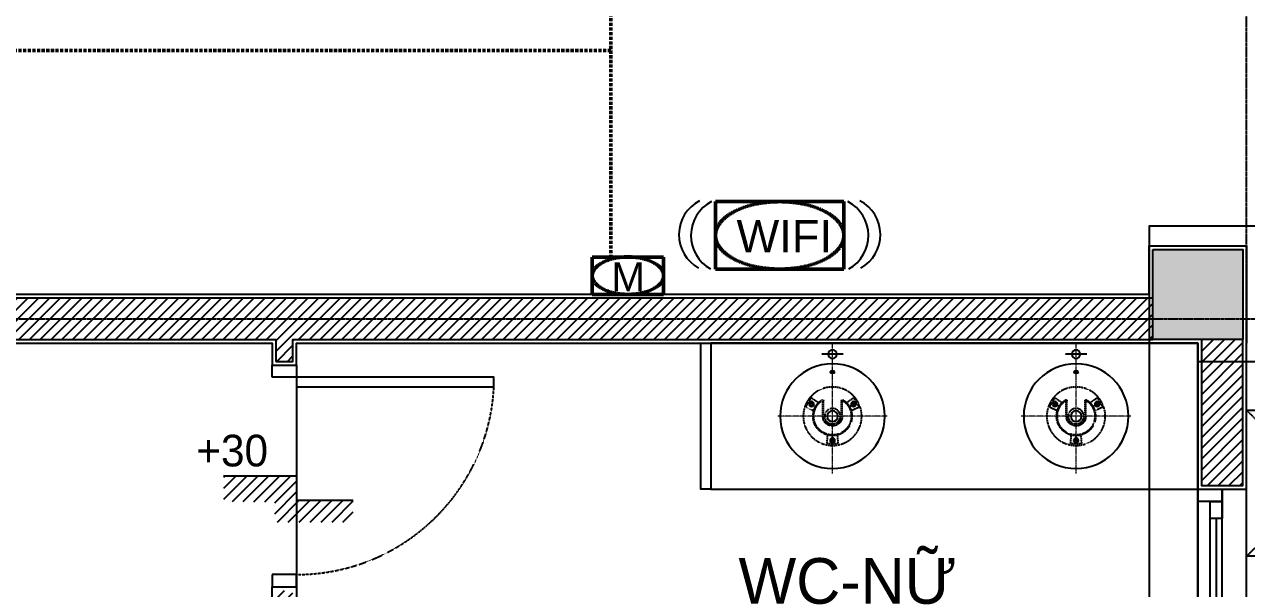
# Model space of a CAD drawing. Header units: inches. Extents: x 1721084 to 1854744, y 225101 to 488646.
# Drawn here: x 1741783 to 1746800, y 367403 to 369719 of the extents above; entities that cross this region are included whole.
import ezdxf
from ezdxf.enums import TextEntityAlignment as Align
from ezdxf.xclip import XClip

# ---------------------------------------------------------------- set-up
doc = ezdxf.new("R2010")
doc.units = ezdxf.units.IN
doc.header["$MEASUREMENT"] = 0
doc.header["$XCLIPFRAME"] = 0
for name, pattern in [('DASHDOT', [25.4, 12.7, -6.35, 0, -6.35]), ('DASHED', [19.05, 12.7, -6.35]), ('X-PL-GF$0$X-GRID-T1$0$CENTER2', [1.125, 0.75, -0.125, 0.125, -0.125]), ('X-PL-GF$0$X-PL-GF$0$DASHEDX2', [1.5, 1, -0.5]), ('X-PL-GF$0$X-WC-GF$0$CENTER', [6, 3, -1, 1, -1]), ('X-PL-GF$0$X-WC-GF$0$DASHED', [0.75, 0.5, -0.25]), ('X-PL-GF$0$X-WC-GF$0$DASHEDX2', [1.5, 1, -0.5])]:
    doc.linetypes.add(name, pattern=pattern)
for name, color, linetype in [('A-ANNO-DIM 100', 252, 'Continuous'), ('DUCT', 11, 'Continuous'), ('X-PL-GF$0$X-GRID-T1$0$A-GRID', 9, 'X-PL-GF$0$X-GRID-T1$0$CENTER2'), ('X-PL-GF$0$X-PL-GF$0$A-ANNO-COTE', 250, 'Continuous'), ('X-PL-GF$0$X-PL-GF$0$A-ANNO-RNAM', 250, 'Continuous'), ('X-PL-GF$0$X-PL-GF$0$A-FLOR-PATT', 250, 'Continuous'), ('X-PL-GF$0$X-PL-GF$0$A-FLOR-VOID', 250, 'X-PL-GF$0$X-PL-GF$0$DASHEDX2'), ('X-PL-GF$0$X-PL-GF$0$A-FLOR-WALL-FNSH', 250, 'Continuous'), ('X-PL-GF$0$X-PL-GF$0$A-XREF', 250, 'Continuous'), ('X-PL-GF$0$X-WC-GF$0$A-FLOR', 12, 'Continuous'), ('X-PL-GF$0$X-WC-GF$0$A-FLOR-DOOR', 32, 'Continuous'), ('X-PL-GF$0$X-WC-GF$0$A-FLOR-PATT', 250, 'Continuous'), ('X-PL-GF$0$X-WC-GF$0$A-FLOR-WALL', 7, 'Continuous'), ('X-PL-GF$0$X-WC-GF$0$A-FLOR-WALL-FNSH', 16, 'Continuous'), ('X-PL-GF$0$X-WC-GF$0$A-FLOR-WALL-PART', 33, 'Continuous'), ('X-PL-GF$0$X-WC-GF$0$A-FLOR-WDW', 32, 'Continuous'), ('X-PL-GF$0$X-WC-GF$0$A-FURN-EQPM', 49, 'Continuous'), ('X-PL-GF$0$XREF2$0$A-FLOR-COLS-CONC', 250, 'Continuous'), ('X-PL-GF$0$XREF2$0$A-FLOR-PATT', 250, 'Continuous'), ('Xref$0$noi that13-5-2008$0$ID-FURN-ROOM-N', 6, 'Continuous')]:
    doc.layers.add(name, color=color, linetype=linetype)
doc.layers.add('TTLL', color=252, linetype='DASHED', lineweight=50)
doc.styles.add('X-PL-GF$0$X-PL-GF$0$ARIAL', font='arial.ttf')
doc.styles.add('X-PL-GF$0$X-PL-GF$0$HDUNGARC', font='vn_vni.shx')
doc.styles.add('X-PL-GF$0$X-PL-GF$0$SYMBTEXT', font='VAVON_.TTF')
doc.styles.add('Xref$0$noi that13-5-2008$0$Arial', font='arial.ttf')

# ---------------------------------------------------------------- blocks, each defined once
blk = doc.blocks.new('X-PL-GF$0$XREF2')
at = {"layer": 'X-PL-GF$0$XREF2$0$A-FLOR-PATT'}
h = blk.add_hatch(dxfattribs=at)
h.set_pattern_fill('!BTCT', color=256, scale=25, pattern_type=2)
h.set_pattern_definition([(50, (0, 0), (179.315, -15.688), [18.75, -206.25]), (355, (0, 0), (-34.6878, 188.048), [15, -165]), (100.4514, (14.94, -1.3), (144.6273, 172.3599), [15.935, -175.2855]), (46.1842, (0, 50), (266.8103, -41.3798), [28.125, -309.375]), (96.6356, (22.23, 46.55), (233.6657, 243.5295), [23.9026, -262.9282]), (351.1842, (0, 50), (233.6655, 243.5297), [22.5, -247.5]), (21, (25, 37.5), (149.2268, -100.6547), [18.75, -206.25]), (326, (25, 37.5), (60.8288, 181.2875), [15, -165]), (71.4514, (37.44, 29.11), (210.0557, 80.6326), [15.935, -175.2855]), (37.5, (0, 0), (3.03996, 83.22346), [0, -163, 0, -167.5, 0, -165.625]), (7.5, (0, 0), (65.7674, 98.60293), [0, -95.5, 0, -159.25, 0, -63.125]), (327.5, (-55.75, 0), (133.4556, -5.63872), [0, -62.5, 0, -195, 0, -258.75]), (317.5, (-80.75, 0), (145.79654, 25.02625), [0, -81.25, 0, -129.5, 0, -183.75]), (45, (0, 0), (-75.1301, 75.1301), []), (45, (0, 30.62), (-75.1301, 75.1301), [])])
h.paths.add_polyline_path([(20685, 3915), (20685, 4285), (20315, 4285), (20315, 3915)])
h.paths.add_polyline_path([(20685, 374.6), (20685, 685), (19915, 685), (19915, 374.6)])
h.paths.add_polyline_path([(15485, -985), (15485, -715), (14815, -715), (14815, -985)])
h.paths.add_polyline_path([(15385, 3915), (15385, 4385), (15015, 4385), (15015, 3915)])
h.paths.add_polyline_path([(8785, 5465), (8785, 5935), (8215, 5935), (8215, 5465)])
h.paths.add_polyline_path([(4265, -985), (4735, -985), (4735, -615), (4265, -615)])
h.paths.add_polyline_path([(385, 15), (385, 385), (15, 385), (15, 15)])
h.paths.add_polyline_path([(15, 5935), (15, 5465), (585, 5465), (585, 5935)])
h.paths.add_polyline_path([(4735, 11575.6), (4265, 11603.3), (4265, 11215), (4735, 11215)])
h.paths.add_polyline_path([(8785, 11336.6), (8415, 11358.4), (8415, 10965), (8785, 10965)])
h.paths.add_polyline_path([(8785, -615), (8415, -615), (8415, -985), (8785, -985)])
h.paths.add_polyline_path([(15, 11335), (15, 10965), (385, 10965), (385, 11335)])
h.paths.add_polyline_path([(15485, 10941.1), (15015, 10968.9), (15015, 10665), (15485, 10665)])
h.paths.add_polyline_path([(20685, 10634.3), (20315, 10656.1), (20315, 10215), (20685, 10215)])
at = {"layer": 'X-PL-GF$0$XREF2$0$A-FLOR-COLS-CONC'}
blk.add_lwpolyline([(20315, 4285), (20685, 4285), (20685, 3915), (20315, 3915)], close=True, dxfattribs=at)
blk = doc.blocks.new('X-PL-GF$0$X-GRID-T1')
at = {"layer": 'X-PL-GF$0$X-GRID-T1$0$A-GRID', "ltscale": 8}
for p, q in [((20700, -4800), (20700, 15788.2)), ((10900, 4000), (29677.8, 4000))]:
    blk.add_line(p, q, dxfattribs=at)
blk = doc.blocks.new('X-PL-GF$0$X-PL-GF$0$HTH')
at = {"layer": 'X-PL-GF$0$X-PL-GF$0$A-FLOR-VOID', "color": 106, "linetype": 'X-PL-GF$0$X-PL-GF$0$DASHEDX2', "ltscale": 2}
for points in [[(3400, -3100), (0, -3100), (0, 0), (4400, 0), (4400, -1200), (3400, -1200), (3400, -3100)], [(1700, -200), (1700, -2900), (200, -2900), (200, -200), (1700, -200)], [(200, -200), (800, -800)], [(200, -800), (800, -200)], [(800, -200), (800, -800), (200, -800)], [(1900, -1450), (1900, -200), (3200, -200), (3200, -1450), (1900, -1450)], [(3200, -200), (2600, -800)], [(3200, -800), (2600, -200)], [(2600, -200), (2600, -800), (3200, -800)], [(3400, -200), (4200, -200), (4200, -1000), (3400, -1000), (3400, -200)], [(1900, -2900), (1900, -1650), (3200, -1650), (3200, -2900), (1900, -2900)], [(3200, -1650), (2600, -2250)], [(3200, -2250), (2600, -1650)], [(2600, -1650), (2600, -2250), (3200, -2250)]]:
    blk.add_lwpolyline(points, dxfattribs=at)
blk = doc.blocks.new('*U225')
h = blk.add_hatch()
h.set_pattern_fill('ANSI31', color=8, scale=0.3, angle=90, style=0)
h.set_pattern_definition([(135, (-7.9999, -2.7017), (-0.67352, -0.67352), [])])
h.paths.add_polyline_path([(9, 3), (9, -0.2), (2.7, -0.2), (2.7, -2.7), (-6.98, -2.7), (-6.98, 0), (0, 0), (0, 3)])
blk.add_lwpolyline([(9, 3), (0, 3), (0, 0), (-6.98, 0)])
at = {"style": 'X-PL-GF$0$X-PL-GF$0$ARIAL', "width": 0.8}
blk.add_attdef('SETDOWN', (0.5, 0.5), '', height=2.5, dxfattribs=at)
blk = doc.blocks.new('*U283')
blk.add_lwpolyline([(-810, 0), (-770, 0), (-770, 810), (-810, 810)], close=True)
at = {"color": 0}
for points in [[(-810, -100), (-860, -100), (-860, 0), (-810, 0)], [(0, -100), (50, -100), (50, 0), (0, 0)]]:
    blk.add_lwpolyline(points, close=True, dxfattribs=at)
at = {"color": 8, "linetype": 'X-PL-GF$0$X-WC-GF$0$DASHEDX2'}
blk.add_arc((-811.8, -0.7), 811.8, 0.0463, 87.0489, dxfattribs=at)
blk = doc.blocks.new('X-PL-GF$0$X-WC-GF$0$lavabo am plan')
at = {"linetype": 'X-PL-GF$0$X-WC-GF$0$CENTER', "lineweight": 13, "ltscale": 0.3}
for p, q in [((0, 235), (0, -295.7)), ((225, 0), (-225, 0))]:
    blk.add_line(p, q, dxfattribs=at)
at = {"linetype": 'X-PL-GF$0$X-WC-GF$0$DASHED'}
for p, q in [((-22.5, 113.5), (-19.5, 77.6)), ((22.5, 113.5), (-22.5, 113.5)), ((19.5, 77.6), (22.5, 113.5)), ((-40, 0), (-40, -58.2)), ((-37.5, 0), (-37.5, -63.7)), ((-76.9, -21.9), (-109.5, -37.2)), ((-109.5, -37.2), (-87, -76.2)), ((-66.7, -38.5), (-98.3, -56.7)), ((37.5, 0), (37.5, -63.7)), ((40, 0), (40, -58.2)), ((66.7, -38.5), (98.3, -56.7)), ((109.5, -37.2), (76.9, -21.9)), ((87, -76.2), (109.5, -37.2)), ((-87, -76.2), (-57.4, -55.7)), ((57.4, -55.7), (87, -76.2))]:
    blk.add_line(p, q, dxfattribs=at)
for p, q in [((0, -187), (0, -177)), ((43.6, -255), (-43.6, -255))]:
    blk.add_line(p, q)
for centre, radius in [((0, 0), 215), ((0, 99.9), 10), ((0, 0), 22), ((-86.5, -49.9), 10), ((86.5, -49.9), 10), ((0, -255), 17.5)]:
    blk.add_circle(centre, radius)
for radius in [120, 32]:
    blk.add_circle((0, 0), radius, dxfattribs=at)
for centre, radius, start, end in [((0, 0), 80, 303.0966, 236.9034), ((0, 0), 77, 307.0664, 232.9336), ((0, 0), 40, 0, 180), ((0, 0), 37.5, 0, 180), ((-44, -58.2), 4, 232.9336, 0), ((-41.5, -63.7), 4, 236.9034, 0), ((41.5, -63.7), 4, 180, 303.0966), ((44, -58.2), 4, 180, 307.0664)]:
    blk.add_arc(centre, radius, start, end, dxfattribs=at)
blk.add_arc((0, -200.3), 17.3, 63.2447, 116.7553)
for centre, major_axis, ratio in [((0, 99.9), (7.5, 0), 0.733333), ((-86.5, -49.9), (3.75, -6.5), 0.733333), ((86.5, -49.9), (3.75, 6.5), 0.733333), ((0, -182), (9.5, 0), 0.526316)]:
    blk.add_ellipse(centre, major_axis=major_axis, ratio=ratio)
blk = doc.blocks.new('*U293')
at = {"color": 0, "ltscale": 40}
for p, q in [((-600, 100), (300, 100)), ((300, 0), (-600, 0))]:
    blk.add_line(p, q, dxfattribs=at)
at = {"ltscale": 40}
for p, q in [((180, 75), (-480, 75)), ((-480, 50), (180, 50))]:
    blk.add_line(p, q, dxfattribs=at)
at = {"color": 0, "lineweight": -2}
for points in [[(-600, 100), (-550, 100), (-550, 0), (-600, 0)], [(300, 100), (250, 100), (250, 0), (300, 0)]]:
    blk.add_lwpolyline(points, close=True, dxfattribs=at)
at = {"ltscale": 40}
for points in [[(-550, 50), (-480, 50), (-480, 100), (-550, 100)], [(180, 50), (250, 50), (250, 100), (180, 100)]]:
    blk.add_lwpolyline(points, close=True, dxfattribs=at)
blk = doc.blocks.new('X-PL-GF$0$X-WC-GF')
at = {"layer": 'X-PL-GF$0$X-WC-GF$0$A-FLOR-PATT'}
h = blk.add_hatch(dxfattribs=at)
h.set_pattern_fill('ANSI31', color=250, scale=250)
h.paths.add_polyline_path([(20315, 3915), (20315, 4085), (15385, 4085), (15385, 3915), (16715, 3915), (16715, 3825), (16785, 3825), (16785, 3915)])
h = blk.add_hatch(dxfattribs=at)
h.set_pattern_fill('ANSI31', color=250, scale=250)
h.paths.add_polyline_path([(14625, 2485), (14625, 2415), (15415, 2415), (15415, 1185), (14815, 1185), (14815, -715), (14885, -715), (14885, 1115), (15485, 1115), (15485, 2415), (15675, 2415), (15675, 2485)])
h.paths.add_polyline_path([(14815, -715), (14515, -715), (14515, -985), (14815, -985)])
h.paths.add_polyline_path([(15485, -815), (15485, -985), (15785, -985), (15785, -815)])
h.paths.add_polyline_path([(20085, 374.6), (19915, 374.6), (19915, 0, -0.414214), (19100, -815), (16715, -815), (16715, -985), (19100, -985, 0.414214), (20085, 0)])
h.paths.add_polyline_path([(20515, 685), (20685, 685), (20685, 2385), (20585, 2385), (20515, 2385)])
h.paths.add_polyline_path([(20685, 3915), (20515, 3915), (20515, 3315), (20685, 3315)])
h.paths.add_polyline_path([(17715, 2015), (17715, 615), (19915, 615), (19915, 685), (17785, 685), (17785, 2085), (16785, 2085), (16785, 2885), (16715, 2885), (16715, 2485), (16615, 2485), (16615, 2415), (16715, 2415), (16715, 615), (16785, 615), (16785, 2015)])
at = {"layer": 'X-PL-GF$0$X-WC-GF$0$A-FLOR'}
blk.add_lwpolyline([(16800, 3810), (16800, 2900)], dxfattribs=at)
at = {"layer": 'X-PL-GF$0$X-WC-GF$0$A-FLOR-DOOR'}
blk.add_lwpolyline([(18500, 3900), (18500, 3300), (18460, 3300), (18460, 3900)], close=True, dxfattribs=at)
at = {"layer": 'X-PL-GF$0$X-WC-GF$0$A-FLOR-WALL'}
for points in [[(16715, 3825), (16785, 3825), (16785, 3915), (20315, 3915), (20315, 4085), (15385, 4085)], [(15385, 4085), (15385, 3915), (16715, 3915), (16715, 3825)], [(20515, 3915), (20515, 3315), (20685, 3315), (20685, 3915), (20515, 3915)]]:
    blk.add_lwpolyline(points, dxfattribs=at)
at = {"layer": 'X-PL-GF$0$X-WC-GF$0$A-FLOR-WALL-FNSH', "ltscale": 200}
for points in [[(20300, 4100), (15400, 4100)], [(15385, 3900), (16700, 3900), (16700, 3810), (16800, 3810), (16800, 3900), (20500, 3900), (20500, 3300), (20700, 3300), (20700, 3900)], [(16800, 2000), (16800, 600), (16700, 600), (16700, 2400), (16600, 2400), (16600, 2500), (16700, 2500), (16700, 2900), (16800, 2900), (16800, 2100), (17800, 2100), (17800, 700)]]:
    blk.add_lwpolyline(points, dxfattribs=at)
at = {"layer": 'X-PL-GF$0$X-WC-GF$0$A-FLOR-WALL-FNSH'}
blk.add_lwpolyline([(20500, 3300), (20700, 3300), (20700, 3900)], dxfattribs=at)
at = {"layer": 'X-PL-GF$0$X-WC-GF$0$A-FLOR-WALL-PART'}
blk.add_lwpolyline([(20700, 2400), (20700, 3300)], dxfattribs=at)
at = {"layer": 'X-PL-GF$0$X-WC-GF$0$A-FURN-EQPM'}
blk.add_lwpolyline([(18500, 3900), (18500, 3300), (20500, 3300), (20500, 3900)], close=True, dxfattribs=at)
at = {"layer": 'X-PL-GF$0$X-WC-GF$0$A-FLOR-DOOR', "rotation": 270}
blk.add_blockref('*U283', (16800, 2950), dxfattribs=at)
at = {"layer": 'X-PL-GF$0$X-WC-GF$0$A-FLOR-WDW', "xscale": -1, "rotation": 270}
blk.add_blockref('*U293', (20500, 3000), dxfattribs=at)
at = {"layer": 'X-PL-GF$0$X-WC-GF$0$A-FURN-EQPM', "xscale": -1, "rotation": 180}
for p in [(19000, 3600), (20000, 3600)]:
    blk.add_blockref('X-PL-GF$0$X-WC-GF$0$lavabo am plan', p, dxfattribs=at)
blk = doc.blocks.new('X-PL-GF')
at = {"layer": 'X-PL-GF$0$X-PL-GF$0$A-FLOR-WALL-FNSH'}
blk.add_lwpolyline([(20300, 4100), (20300, 4300), (20700, 4300), (20700, 3900)], dxfattribs=at)
at = {"layer": 'X-PL-GF$0$X-PL-GF$0$A-ANNO-COTE'}
ref = blk.add_blockref('*U225', (16800, 3255), dxfattribs=dict(at, xscale=-33.33333333333334, yscale=33.33333333333334, zscale=33.33333333333334))
ref.add_attrib('SETDOWN', '+30', dxfattribs={"layer": '0', "height": 130, "style": 'X-PL-GF$0$X-PL-GF$0$HDUNGARC'}).set_placement((16387.8, 3355), align=Align.BOTTOM_LEFT)
at = {"layer": 'X-PL-GF$0$X-PL-GF$0$A-FLOR-PATT', "color": 4}
blk.add_blockref('X-PL-GF$0$X-PL-GF$0$HTH', (20500, 3825), dxfattribs=at)
at = {"layer": 'X-PL-GF$0$X-PL-GF$0$A-XREF'}
for name in ['X-PL-GF$0$X-GRID-T1', 'X-PL-GF$0$XREF2']:
    blk.add_blockref(name, (0, 0), dxfattribs=at)
at = {"layer": 'X-PL-GF$0$X-PL-GF$0$A-ANNO-RNAM', "insert": (19062.5, 2922.4), "char_height": 187.5, "width": 3663.529, "attachment_point": 5, "style": 'X-PL-GF$0$X-PL-GF$0$SYMBTEXT'}
blk.add_mtext('WC-NÖÕ', dxfattribs=at)
at = {"layer": 'X-PL-GF$0$X-PL-GF$0$A-XREF'}
blk.add_blockref('X-PL-GF$0$X-WC-GF', (0, 0), dxfattribs=at)
blk = doc.blocks.new('O MANG')
at = {"layer": 'TTLL', "color": 2, "linetype": 'ByBlock', "ltscale": 250}
blk.add_lwpolyline([(-192676, 105212), (-192091, 105212), (-192091, 104905), (-192676, 104905)], close=True, dxfattribs=at)
at = {"layer": 'TTLL', "color": 7, "linetype": 'ByBlock', "ltscale": 250}
blk.add_ellipse((-192383, 105059), major_axis=(-293, 0), ratio=0.525838, dxfattribs=at)
at = {"layer": 'Xref$0$noi that13-5-2008$0$ID-FURN-ROOM-N', "insert": (-192611, 104931), "char_height": 236.4, "width": 579.73, "attachment_point": 7, "style": 'Xref$0$noi that13-5-2008$0$Arial'}
blk.add_mtext(' M', dxfattribs=at)
blk = doc.blocks.new('EWWEW')
at = {"layer": 'DUCT', "color": 6, "lineweight": -2}
for centre, start, end in [((1744659, 291523.1), 117.6322, 240.9148), ((1744708, 291519.6), 117.6322, 240.9148), ((1745123.3, 291519.6), 299.0852, 62.3678), ((1745172.3, 291523.1), 299.0852, 62.3678)]:
    blk.add_arc(centre, 156.8, start, end, dxfattribs=at)
at = {"layer": 'TTLL', "color": 2, "linetype": 'ByBlock', "ltscale": 250}
blk.add_lwpolyline([(1744652.3, 291658.6), (1745179, 291658.6), (1745179, 291381.7), (1744652.3, 291381.7)], close=True, dxfattribs=at)
at = {"layer": 'TTLL', "color": 7, "linetype": 'ByBlock', "ltscale": 250}
blk.add_ellipse((1744915.6, 291520.1), major_axis=(-263.3, 0), ratio=0.525838, dxfattribs=at)
at = {"layer": 'Xref$0$noi that13-5-2008$0$ID-FURN-ROOM-N', "insert": (1744738.4, 291449.9), "char_height": 132.99, "width": 326.097, "attachment_point": 7, "style": 'Xref$0$noi that13-5-2008$0$Arial'}
blk.add_mtext(' WIFI', dxfattribs=at)

msp = doc.modelspace()

# ---------------------------------------------------------------- block references
ref = msp.add_blockref('X-PL-GF', (1726100.4, 364510.6))
XClip(ref).set_block_clipping_path([(-4378.678544014, -12850.407672127), (34696.321455986, 17749.592327873)])

# ---------------------------------------------------------------- next in the draw order: linework, layer by layer
at = {"layer": 'A-ANNO-DIM 100'}
msp.add_lwpolyline([(1746400.4, 374982.3), (1746400.4, 374640.6), (1748050.4, 374640.6), (1748050.4, 374190.6), (1748675.3, 374190.6), (1748675.3, 368890.6), (1746400.4, 368890.6), (1746400.4, 365195.6), (1746015.4, 365195.6), (1746000.4, 364610.6), (1745279.3, 363814.5), (1739685.4, 363814.5), (1739700.4, 368610.6), (1737315.4, 368595.6), (1737300.4, 363510.6), (1734900.4, 363510.6), (1734885.4, 363753.1), (1726893.3, 363737.8), (1726300.4, 365010.6), (1726300.4, 375360.6), (1726700.4, 375360.6), (1726700.4, 376144.8), (1746400.4, 374982.3)], dxfattribs=at)
at = {"layer": 'TTLL', "color": 4}
for points in [[(1744190.3, 373764.5), (1744190.3, 368764.4)], [(1744190.3, 369612.6), (1736335, 369612.6), (1736335, 364362.9)]]:
    msp.add_lwpolyline(points, dxfattribs=at)

# ---------------------------------------------------------------- next in the draw order: block references
at = {"layer": 'DUCT', "linetype": 'DASHDOT'}
msp.add_blockref('EWWEW', (-32, 77333), dxfattribs=at)
at = {"layer": 'TTLL', "xscale": 0.5, "yscale": 0.5, "zscale": 0.5}
msp.add_blockref('O MANG', (1840452.2, 316158.2), dxfattribs=at)

doc.saveas('drawing.dxf')
